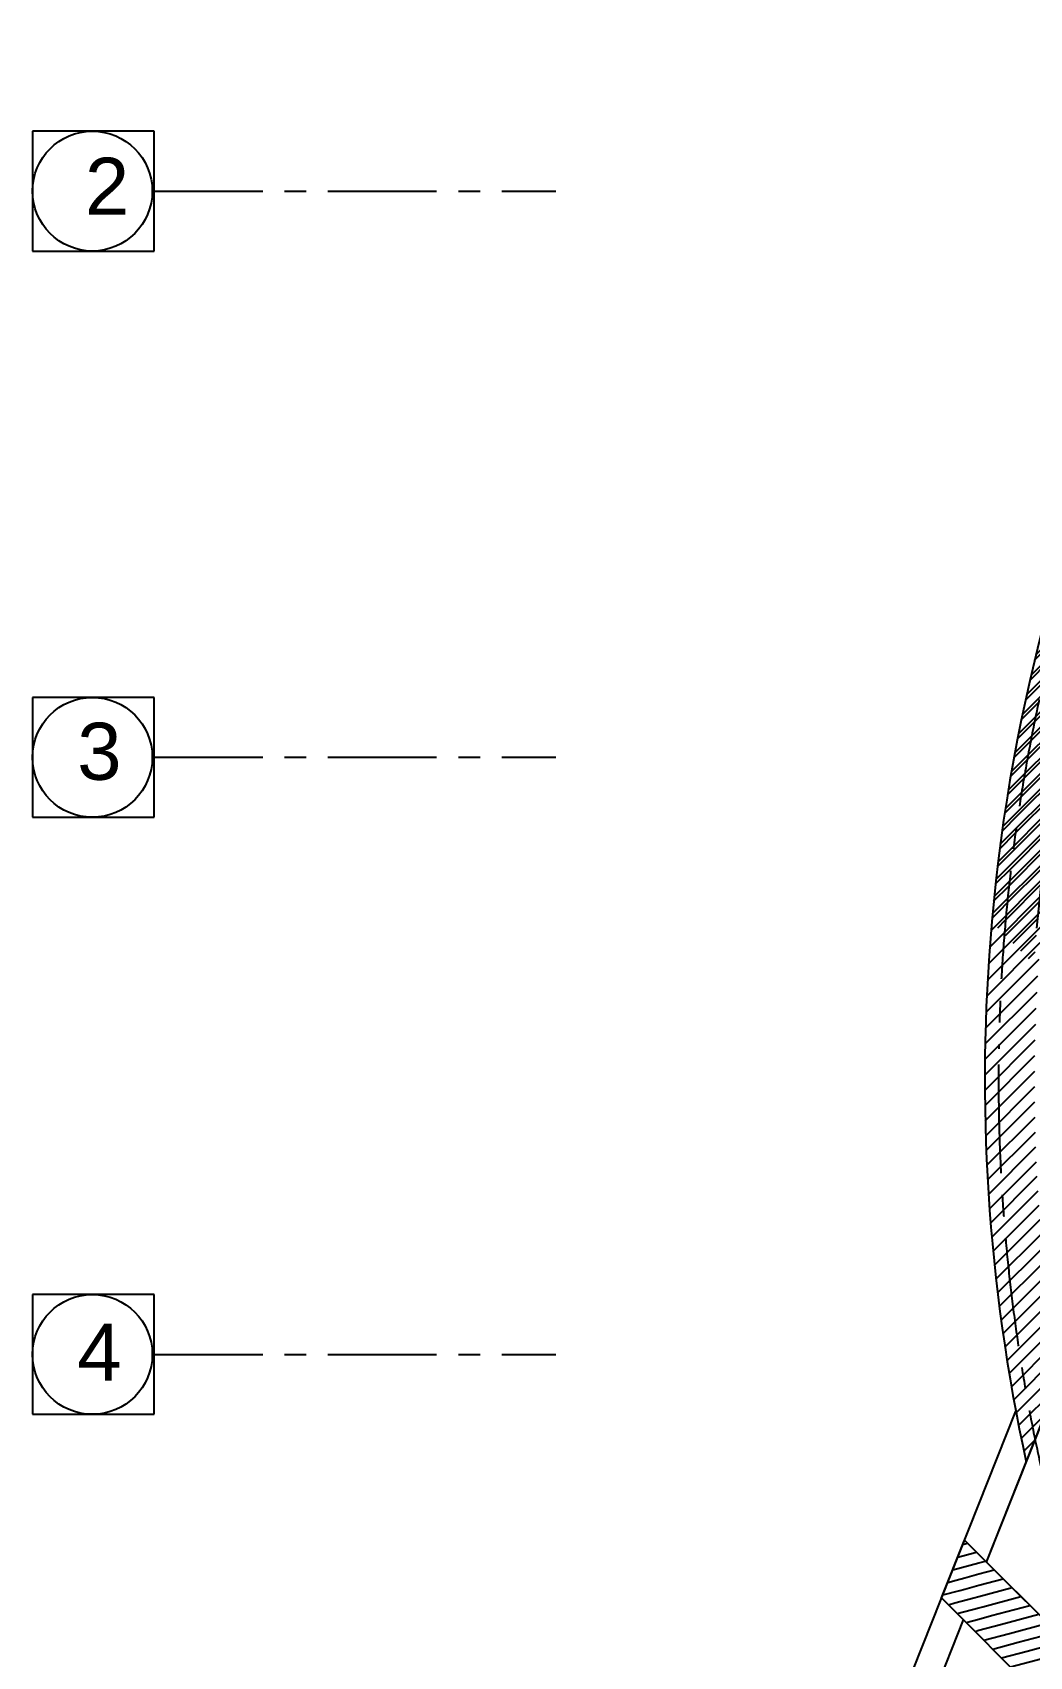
# Model space of a CAD drawing. Header units: inches. Extents: x 751443 to 884462, y -58136 to 349881.
# Drawn here: x 798368 to 807105, y 208339 to 222565 of the extents above; entities that cross this region are included whole.
import ezdxf

# ---------------------------------------------------------------- set-up
doc = ezdxf.new("R2010")
doc.units = ezdxf.units.IN
doc.header["$MEASUREMENT"] = 0
doc.linetypes.add('CENTER', pattern=[50.8, 31.75, -6.35, 6.35, -6.35])
for name, color, linetype in [('AXES', 8, 'CENTER'), ('COL', 8, 'Continuous'), ('HAT', 8, 'Continuous'), ('WALL', 8, 'Continuous')]:
    doc.layers.add(name, color=color, linetype=linetype)
doc.styles.get("Standard").update_dxf_attribs({"font": 'arial.ttf'})
pattern_1 = [(45, (-295.34929, -416.66378), (-0.067351921, 0.067351921), [])]
pattern_2 = [(15, (-295.34929, -416.66378), (-0.024652514, 0.092004435), [])]

# ---------------------------------------------------------------- blocks, each defined once
blk = doc.blocks.new('A$C618A793C')
at = {"layer": 'HAT', "ltscale": 0.011}
h = blk.add_hatch(dxfattribs=at)
h.set_pattern_fill('ANSI31', color=256, scale=0.03, style=0)
h.set_pattern_definition([(45, (-1355.73444, -303.60819), (-0.067351921, 0.067351921), [])])
h.paths.add_polyline_path([(-15.404, 0.767, -0.189155), (-10.669, 10.846), (-10.988, 11.164, 0.182905), (-15.813, 1.176, 0.076148), (-15.511, -3.559), (-15.215, -2.816, -0.059046)])
h = blk.add_hatch(dxfattribs=at)
h.set_pattern_fill('ANSI31', color=256, scale=0.03, style=0)
h.set_pattern_definition(pattern_1)
h.paths.add_polyline_path([(-13.668, 7.575), (-13.806, 7.575, 0.084858), (-15.618, 2.615), (-15.496, 2.615, -0.085616)])
h = blk.add_hatch(dxfattribs=at)
h.set_pattern_fill('ANSI31', color=256, scale=0.03, style=0)
h.set_pattern_definition(pattern_1)
h.paths.add_polyline_path([(-13.344, 7.575), (-13.668, 7.575, 0.085616), (-15.496, 2.615), (-15.212, 2.615, -0.087441)])
h = blk.add_hatch(dxfattribs=at)
h.set_pattern_fill('ANSI31', color=256, scale=0.03, style=0)
h.set_pattern_definition(pattern_1)
h.paths.add_polyline_path([(-15.496, 2.615), (-15.618, 2.615, 0.02069), (-15.799, 1.331), (-15.689, 1.221, -0.022631)])
h = blk.add_hatch(dxfattribs=at)
h.set_pattern_fill('ANSI31', color=256, scale=0.03, style=0)
h.set_pattern_definition(pattern_1)
h.paths.add_polyline_path([(-15.212, 2.615), (-15.496, 2.615, 0.022631), (-15.689, 1.221), (-15.43, 0.962, -0.027315)])
h = blk.add_hatch(dxfattribs=at)
h.set_pattern_fill('ANSI31', color=256, scale=0.03, style=0)
h.set_pattern_definition(pattern_1)
edge = h.paths.add_edge_path()
edge.add_line((-15.813, 1.176), (-15.702, 1.065))
edge.add_arc((-0.205, -0.205), 15.549, 174.7366, 175.3141, ccw=False)
edge.add_line((-15.689, 1.221), (-15.799, 1.331))
edge.add_arc((-0.205, -0.205), 15.669, 174.3728, 174.9428)
h = blk.add_hatch(dxfattribs=at)
h.set_pattern_fill('ANSI31', color=256, scale=0.03, style=0)
h.set_pattern_definition(pattern_1)
edge = h.paths.add_edge_path()
edge.add_line((-15.702, 1.065), (-15.441, 0.804))
edge.add_arc((-0.205, -0.205), 15.269, 175.6157, 176.2115, ccw=False)
edge.add_line((-15.43, 0.962), (-15.689, 1.221))
edge.add_arc((-0.205, -0.205), 15.549, 174.7366, 175.3141)
h = blk.add_hatch(dxfattribs=at)
h.set_pattern_fill('ANSI31', color=256, scale=0.03, angle=330, style=0)
h.set_pattern_definition(pattern_2)
h.paths.add_polyline_path([(-15.955, -4.339), (-16.052, -4.242), (-16.172, -4.546), (-16.076, -4.642)])
h = blk.add_hatch(dxfattribs=at)
h.set_pattern_fill('ANSI31', color=256, scale=0.03, angle=330, style=0)
h.set_pattern_definition(pattern_2)
h.paths.add_polyline_path([(-15.925, -4.369), (-15.955, -4.339), (-16.076, -4.642), (-15.925, -4.793)])
h = blk.add_hatch(dxfattribs=at)
h.set_pattern_fill('ANSI31', color=256, scale=0.03, angle=330, style=0)
h.set_pattern_definition(pattern_2)
h.paths.add_polyline_path([(-15.925, -4.369), (-15.925, -4.793), (-14.576, -6.142, -0.011899), (-14.842, -5.451)])
h = blk.add_hatch(dxfattribs=at)
h.set_pattern_fill('ANSI31', color=256, scale=0.03, angle=330, style=0)
h.set_pattern_definition(pattern_2)
h.paths.add_polyline_path([(-16.076, -4.642), (-16.172, -4.546), (-16.253, -4.748), (-16.157, -4.844)])
h = blk.add_hatch(dxfattribs=at)
h.set_pattern_fill('ANSI31', color=256, scale=0.03, angle=330, style=0)
h.set_pattern_definition(pattern_2)
h.paths.add_polyline_path([(-15.925, -4.793), (-16.076, -4.642), (-16.157, -4.844), (-15.925, -5.076)])
h = blk.add_hatch(dxfattribs=at)
h.set_pattern_fill('ANSI31', color=256, scale=0.03, angle=330, style=0)
h.set_pattern_definition(pattern_2)
h.paths.add_polyline_path([(-15.925, -4.793), (-15.925, -5.076), (-14.711, -6.29), (-14.572, -6.151, -0.000166), (-14.576, -6.142)])
at = {"layer": 'AXES', "linetype": 'CENTER', "ltscale": 0.03}
for p, q in [((-23.154, 7.575), (-19.634, 7.575)), ((-23.154, 2.615), (-19.634, 2.615)), ((-23.154, -2.615), (-19.634, -2.615))]:
    blk.add_line(p, q, dxfattribs=at)
at = {"layer": 'AXES'}
for points in [[(-24.219, 8.1), (-24.219, 7.05), (-23.154, 7.05), (-23.154, 8.1)], [(-24.219, 3.14), (-24.219, 2.09), (-23.154, 2.09), (-23.154, 3.14)], [(-24.219, -2.09), (-24.219, -3.14), (-23.154, -3.14), (-23.154, -2.09)]]:
    blk.add_lwpolyline(points, close=True, dxfattribs=at)
at = {"layer": 'AXES', "linetype": 'Continuous'}
for centre in [(-23.694, 7.575), (-23.694, 2.615), (-23.694, -2.615)]:
    blk.add_circle(centre, 0.525, dxfattribs=at)
at = {"layer": 'AXES', "linetype": 'CENTER', "ltscale": 0.03}
blk.add_arc((-0.205, -0.205), 15.549, 179.5187, 179.0158, dxfattribs=at)
at = {"layer": 'COL', "ltscale": 0.07}
for p, q in [((-16.253, -4.748), (-16.052, -4.242)), ((-16.052, -4.242), (-14.357, -5.937)), ((-16.253, -4.748), (-14.711, -6.29))]:
    blk.add_line(p, q, dxfattribs=at)
blk.add_lwpolyline([(-15.417, 1.119, -0.179227), (-10.885, 10.708), (-5.732, 5.555), (-5.555, 5.732), (-10.988, 11.164, 0.182905), (-15.813, 1.176)], format="xyb", dxfattribs=at)
at = {"layer": 'COL', "linetype": 'Continuous', "ltscale": 0.07}
blk.add_arc((-0.205, -0.205), 15.669, 174.9428, 192.3609, dxfattribs=at)
at = {"layer": 'WALL', "ltscale": 0.011}
for p, q in [((-15.859, -4.435), (-15.215, -2.816)), ((-17.782, -8.593), (-15.602, -3.112)), ((-17.55, -8.686), (-16.06, -4.941))]:
    blk.add_line(p, q, dxfattribs=at)
at = {"layer": 'AXES'}
for s, p in [('2', (-23.76, 7.367)), ('3', (-23.827, 2.418)), ('4', (-23.827, -2.846))]:
    blk.add_text(s, height=0.5, dxfattribs=at).set_placement(p)

msp = doc.modelspace()

# ---------------------------------------------------------------- linework, layer by layer
for p, q in [((806728.3, 209165.6), (807351.2, 210732.1)), ((818152.7, 197741.2), (806728.3, 209165.6))]:
    msp.add_line(p, q)

# ---------------------------------------------------------------- block references
at = {"ltscale": 0.011, "xscale": 1000, "yscale": 1000, "zscale": 1000}
msp.add_blockref('A$C618A793C', (822587.4, 213600.4), dxfattribs=at)

doc.saveas('drawing.dxf')
